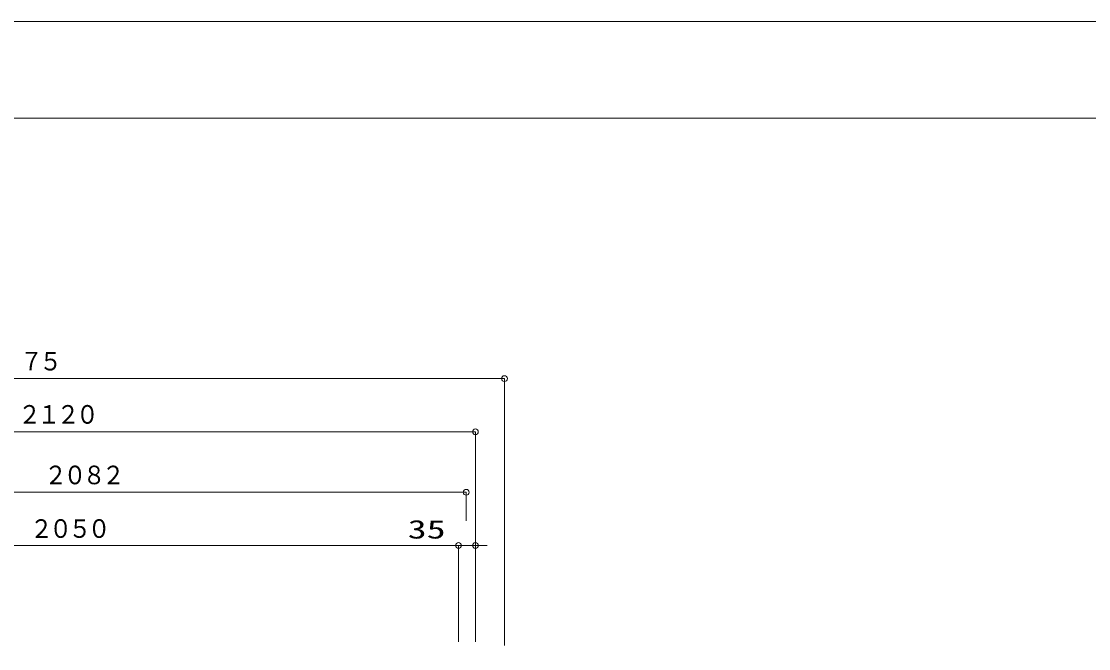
# Model space of a CAD drawing. Units: millimetres on the paper. Extents: x -305 to 305, y -152 to 152.
# Drawn here: x -145.9 to -35.5, y 83.7 to 148.5 of the extents above; entities that cross this region are included whole.
import ezdxf
from ezdxf.enums import TextEntityAlignment as Align

# ---------------------------------------------------------------- set-up
doc = ezdxf.new("R2010")
doc.units = ezdxf.units.MM
for name, color, linetype, lineweight in [('0-0_0', 7, 'Continuous', 9), ('0-1_VIEW0001', 7, 'Continuous', 9), ('0-3_図面枠', 3, 'Continuous', 9), ('0-4_DEFPOINTS', 7, 'Continuous', 9)]:
    doc.layers.add(name, color=color, linetype=linetype, lineweight=lineweight)
doc.styles.add('ＭＳ ゴシック', font='')
doc.styles.get('ＭＳ ゴシック').set_extended_font_data('MS Gothic')

# ---------------------------------------------------------------- blocks, each defined once
blk = doc.blocks.new('_ORIGIN')
at = {"layer": '0-0_0'}
blk.add_line((0, 0), (-1, 0), dxfattribs=at)
blk.add_circle((0, 0), 0.5, dxfattribs=at)

msp = doc.modelspace()

# ---------------------------------------------------------------- linework, layer by layer
at = {"layer": '0-1_VIEW0001'}
for p, q in [((-209.084, 111.573), (-96.534, 111.573)), ((-95.934, 83.988), (-95.934, 111.573)), ((-204.334, 106.073), (-99.534, 106.073)), ((-98.934, 84.363), (-98.934, 106.073)), ((-98.934, 103.533), (-98.934, 94.324)), ((-203.384, 99.823), (-100.484, 99.823)), ((-99.884, 96.863), (-99.884, 99.823)), ((-202.584, 94.323), (-101.284, 94.323)), ((-100.684, 94.324), (-106.122, 94.324)), ((-101.284, 94.324), (-101.884, 94.324)), ((-100.684, 94.324), (-98.934, 94.324)), ((-100.684, 84.363), (-100.684, 94.323)), ((-98.334, 94.324), (-97.734, 94.324))]:
    msp.add_line(p, q, dxfattribs=at)
at = {"layer": '0-3_図面枠'}
msp.add_lwpolyline([(-291.017, -138.498), (108.983, -138.498), (108.983, 138.502), (-291.017, 138.502)], close=True, dxfattribs=at)
at = {"layer": '0-4_DEFPOINTS'}
msp.add_line((118.983, 148.502), (-301.017, 148.502), dxfattribs=at)

# ---------------------------------------------------------------- block references
at = {"layer": '0-1_VIEW0001', "xscale": 0.6, "yscale": 0.6}
for p in [(-95.934, 111.573), (-98.934, 106.073), (-99.884, 99.823), (-100.684, 94.324), (-100.684, 94.323)]:
    msp.add_blockref('_ORIGIN', p, dxfattribs=at)
at = {"layer": '0-1_VIEW0001', "xscale": 0.6, "yscale": 0.6, "rotation": 180}
msp.add_blockref('_ORIGIN', (-98.934, 94.324), dxfattribs=at)

# ---------------------------------------------------------------- texts
at = {"layer": '0-1_VIEW0001', "style": 'ＭＳ ゴシック'}
for s, width, p in [('７', 0.9, (-146.014, 111.839)), ('５', 0.9, (-144.026, 111.839)), ('２', 0.9, (-146.196, 106.339)), ('１', 0.9, (-144.208, 106.339)), ('２', 0.9, (-142.22, 106.339)), ('０', 0.9, (-140.232, 106.339)), ('２', 0.9, (-143.504, 100.078)), ('０', 0.9, (-141.516, 100.078)), ('８', 0.9, (-139.528, 100.078)), ('２', 0.9, (-137.54, 100.078)), ('２', 0.9, (-144.981, 94.538)), ('０', 0.9, (-142.993, 94.538)), ('５', 0.9, (-141.005, 94.538)), ('０', 0.9, (-139.017, 94.538)), ('35', 1.5, (-105.931, 94.463))]:
    msp.add_text(s, height=1.921, dxfattribs=dict(at, width=width)).set_placement(p, align=Align.BOTTOM_LEFT)

doc.saveas('drawing.dxf')
